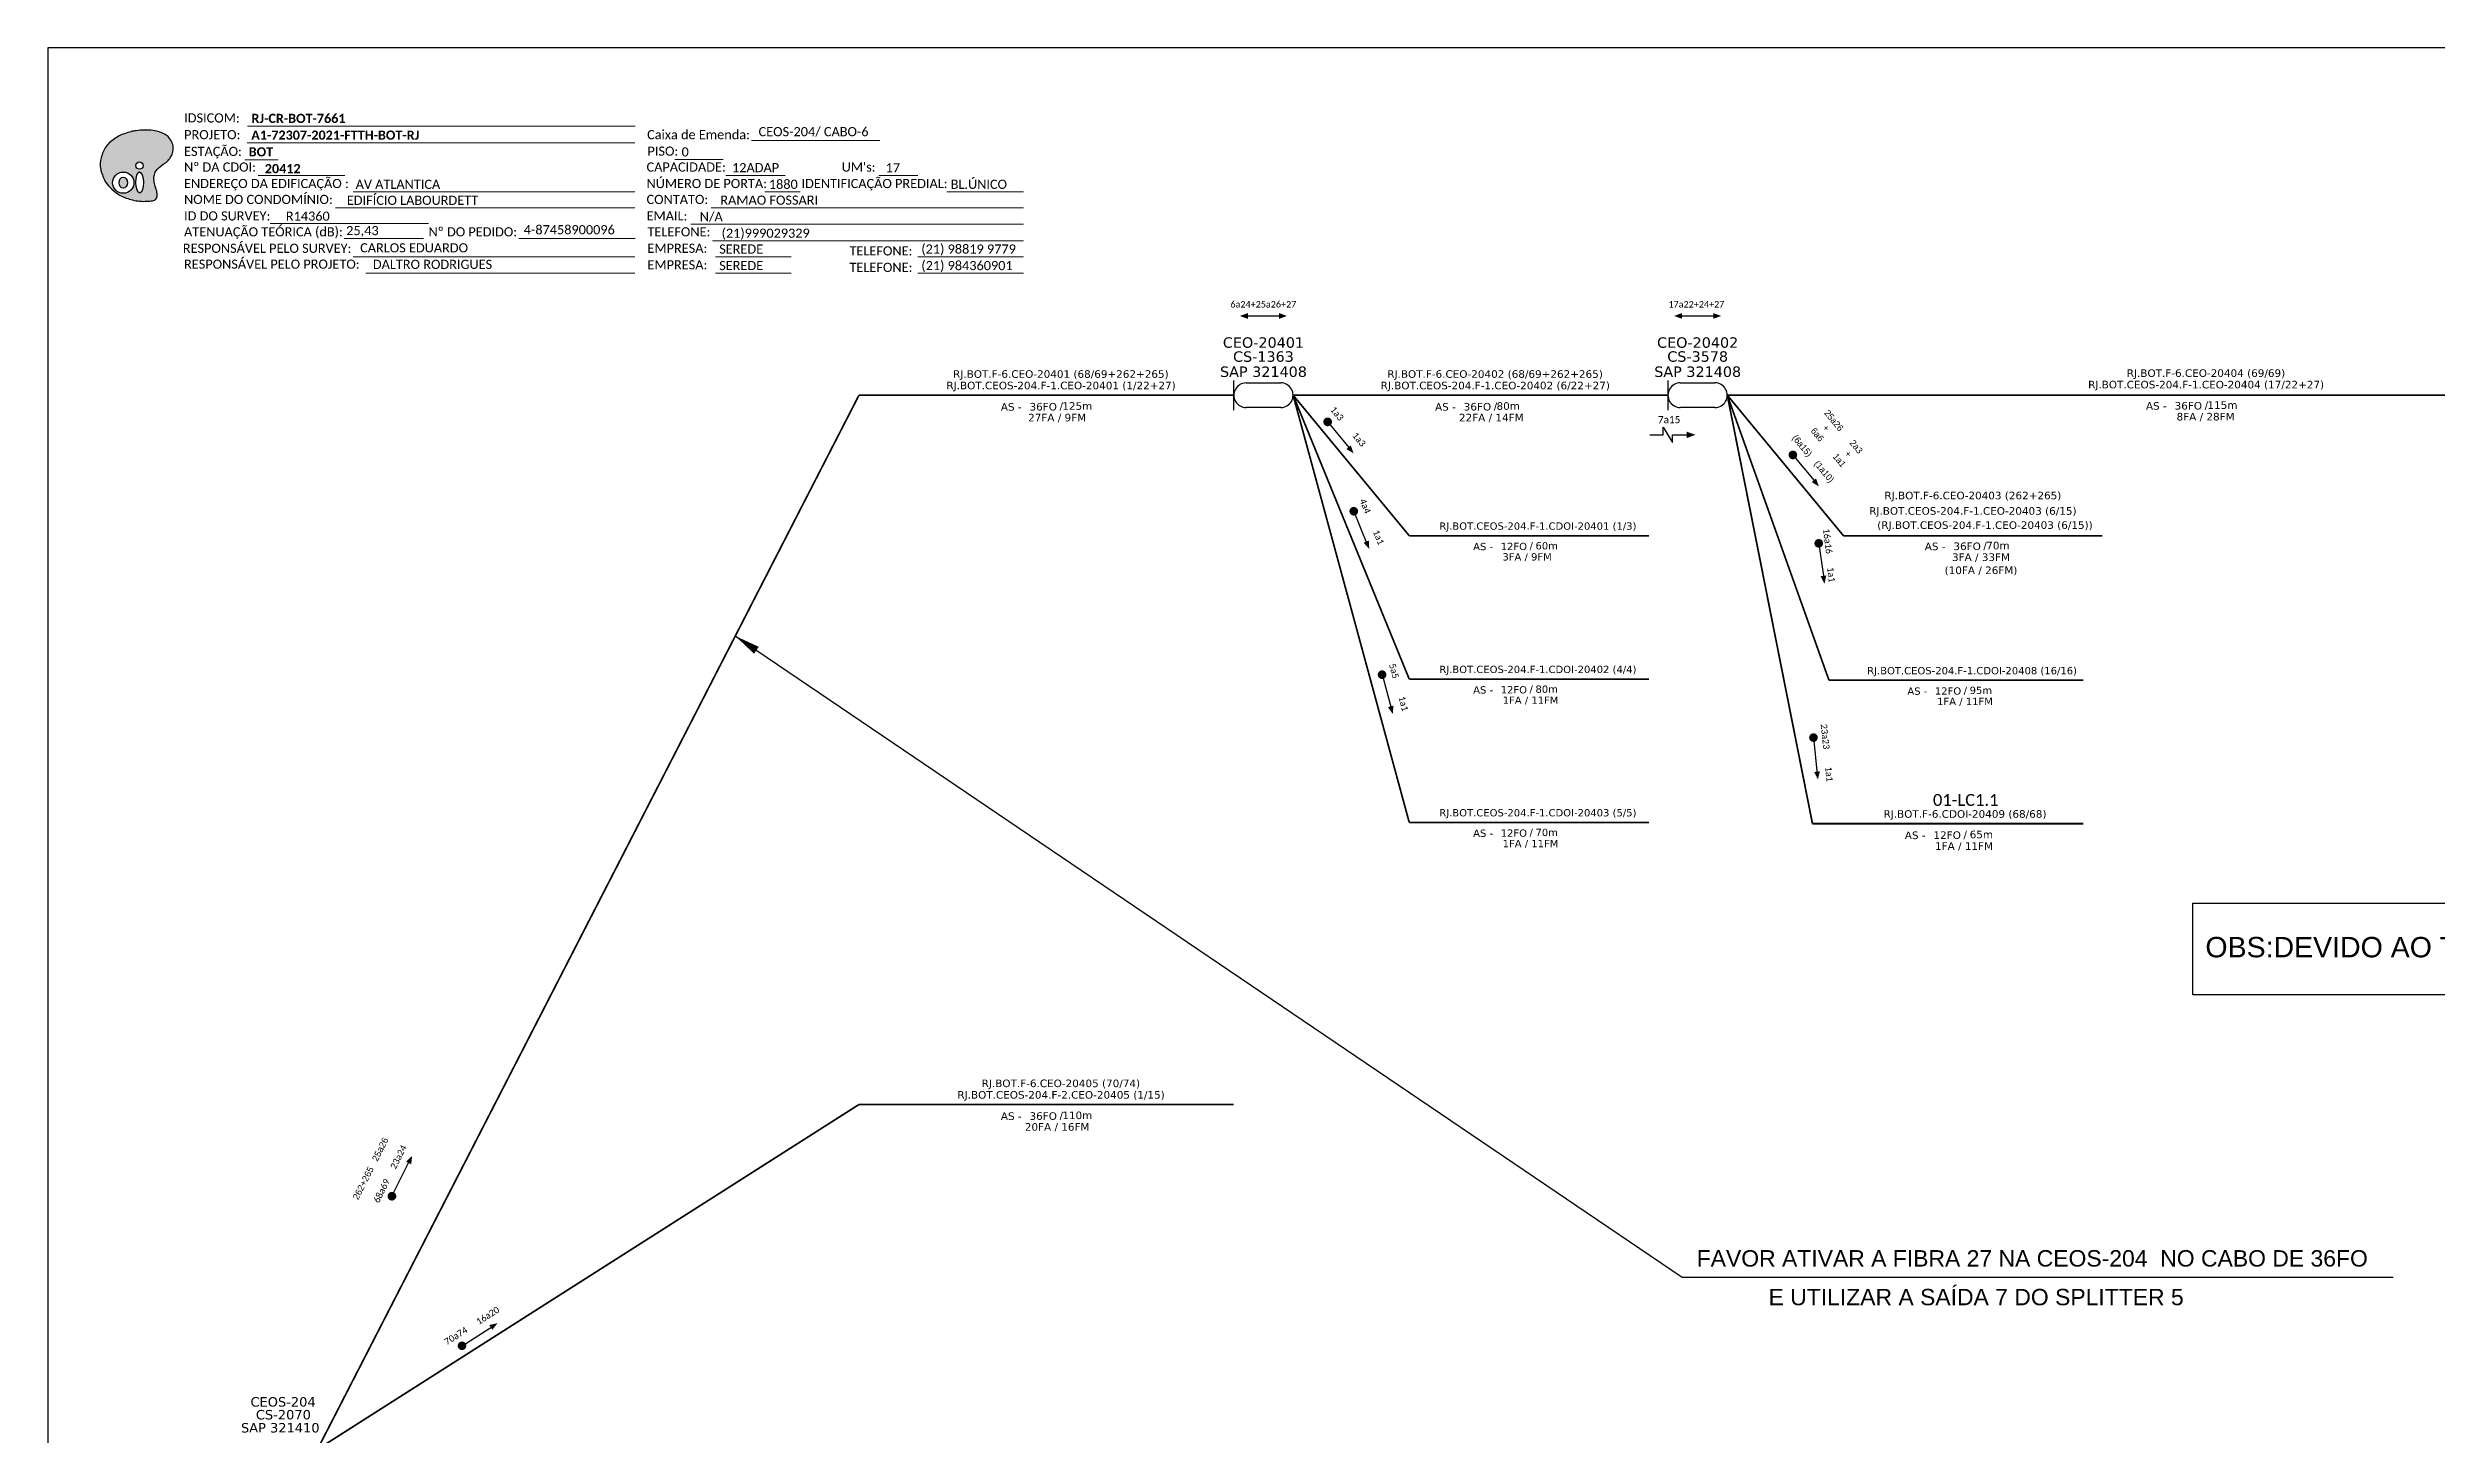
# Model space of a CAD drawing. Header units: metres. Extents: x -1286 to 457, y -500 to 94.
# Drawn here: x -1286.1 to -817.9, y -177.7 to 94.2 of the extents above; entities that cross this region are included whole.
import ezdxf
from ezdxf.enums import TextEntityAlignment as Align

# ---------------------------------------------------------------- set-up
doc = ezdxf.new("R2010")
doc.units = ezdxf.units.M
for name, color, linetype in [('20.4-CEOS', 1, 'Continuous'), ('CABO OPTICO EXISTENTE', 5, 'Continuous'), ('CAP a instalar', 1, 'Continuous'), ('SETA', 7, 'Continuous')]:
    doc.layers.add(name, color=color, linetype=linetype)
doc.layers.add('40.1-ETIQUETAS', color=1, linetype='Continuous', lineweight=20)
doc.styles.add('ARIAL', font='arial.ttf')
doc.styles.add('siredit', font='verdana.ttf')
doc.styles.add('WMF-Calibri0', font='calibri.ttf')
doc.styles.add('WMF-Calibri1', font='calibrib.ttf')
doc.linetypes.add('FENCELINE1', pattern='A,0.25,-0.1,[133,ltypeshp.shx,S=0.1,R=0,X=-0.1,Y=0],-0.1,1', length=1.45)
doc.dimstyles.new('ISO-25', dxfattribs={"dimtxt": 2.5, "dimasz": 2.5, "dimexe": 1.25, "dimexo": 0.625, "dimtad": 1, "dimtxsty": 'Standard', "dimcen": 2.5, "dimadec": 0, "dimazin": 0, "dimtfac": 1, "dimtmove": 0, "dimatfit": 3, "dimfxl": 0, "dimarcsym": 0})

# ---------------------------------------------------------------- blocks, each defined once
blk = doc.blocks.new('OI')
h = blk.add_hatch(color=40)
edge = h.paths.add_edge_path()
edge.add_spline(control_points=[(4.35, -0.67), (3.92, -0.99), (3.26, -1.5), (2.81, -2.59), (2.9, -3.5), (3.06, -4.27), (3.31, -4.85), (3.37, -5.39), (3.4, -5.88), (3.2, -6.4), (2.54, -6.61), (1.65, -6.63), (0.55, -6.67), (-0.56, -6.42), (-1.61, -6.14), (-2.77, -5.61), (-3.92, -4.77), (-4.89, -3.7), (-5.34, -2.65), (-5.6, -1.94), (-5.85, -0.96), (-5.71, 0.47), (-5.1, 2.02), (-4.14, 3.02), (-3.3, 3.61), (-2.37, 4.16), (-1.36, 4.44), (-0.56, 4.7), (0.79, 4.85), (2.24, 4.97), (3.79, 4.57), (4.67, 4.21), (5.44, 3.65), (5.76, 2.99), (6.03, 2.21), (6.01, 1.46), (5.72, 0.64), (5.31, 0.08), (4.88, -0.38), (4.51, -0.55), (4.35, -0.67)], knot_values=[0, 0, 0, 0, 1.60434, 2.417191, 3.427595, 4.282808, 4.776746, 5.304182, 5.888771, 6.258406, 6.858137, 7.79129, 8.986195, 10.124242, 11.187857, 12.242908, 13.953784, 15.414161, 16.515391, 17.349188, 17.675853, 19.552021, 21.515531, 22.568638, 23.63245, 24.621084, 25.782718, 26.745347, 27.142653, 29.870543, 31.004649, 31.921532, 32.709589, 33.801391, 34.042471, 35.192333, 35.971461, 36.628871, 37.254359, 37.836911, 37.836911, 37.836911, 37.836911], degree=3, periodic=0)
h.paths.add_polyline_path([(1.13, -0.87, -1), (-0.04, -0.87, -1)], flags=16)
edge = h.paths.add_edge_path(flags=16)
edge.add_ellipse((0.56, -3.59), major_axis=(-0.02, 1.71), ratio=0.361305, start_angle=0, end_angle=360)
h.paths.add_polyline_path([(-0.36, -3.62, -1), (-3.8, -3.62, -1)], flags=16)
edge = h.paths.add_edge_path(flags=0)
edge.add_ellipse((-2.08, -3.62), major_axis=(0, 0.885), ratio=0.758294, start_angle=0, end_angle=360)
at = {"color": 40}
for centre, radius in [((-2.08, -3.62), 1.72), ((0.54, -0.87), 0.587)]:
    blk.add_circle(centre, radius, dxfattribs=at)
blk.add_ellipse((-2.08, -3.62), major_axis=(0, 0.885), ratio=0.758294, start_param=-3.141592653589792, end_param=3.141592653589792, dxfattribs=at)
blk.add_ellipse((0.56, -3.59), major_axis=(-0.02, 1.71), ratio=0.361305, dxfattribs=at)
at = {"color": 40, "start_tangent": (-0.800898, -0.598801), "end_tangent": (-0.800898, -0.598801)}
blk.add_spline([(4.35, -0.67), (3.2, -1.78), (2.9, -2.54), (2.92, -3.55), (3.12, -4.38), (3.28, -4.85), (3.37, -5.37), (3.35, -5.95), (3.2, -6.29), (2.66, -6.55), (1.73, -6.63), (0.54, -6.62), (-0.58, -6.41), (-1.6, -6.11), (-2.56, -5.67), (-3.95, -4.67), (-4.89, -3.56), (-5.37, -2.56), (-5.64, -1.78), (-5.72, -1.46), (-5.63, 0.42), (-4.84, 2.22), (-4.13, 2.99), (-3.27, 3.62), (-2.4, 4.09), (-1.3, 4.47), (-0.37, 4.72), (0.02, 4.77), (2.75, 4.8), (3.85, 4.53), (4.69, 4.16), (5.31, 3.68), (5.85, 2.73), (5.93, 2.5), (5.94, 1.35), (5.67, 0.62), (5.29, 0.08), (4.84, -0.36), (4.35, -0.67)], degree=3, dxfattribs=at)
blk = doc.blocks.new('ETIQUETA_RS5F')
at = {"layer": '40.1-ETIQUETAS', "color": 0, "style": 'siredit'}
blk.add_text('/', height=1.5, dxfattribs=at).set_placement((1.58, -1.95), align=Align.MIDDLE_RIGHT)
for tag, p in [('ETIQUETA_R_PRIMARIA', (1.21, 4.1)), ('ETIQUETA_R_SECUNDARIA', (1.21, 2.1)), ('F_ATIVAS/F_MORTAS', (1.14, -4.24))]:
    blk.add_attdef(tag, text='', height=1.5, dxfattribs=at).set_placement(p, align=Align.MIDDLE_CENTER)
for tag, p in [('TIPO_CABO', (-6.58, -2.12)), ('CAP_CABO', (0.4, -2.09))]:
    blk.add_attdef(tag, text='', height=1.5, dxfattribs=at).set_placement(p, align=Align.MIDDLE_RIGHT)
blk.add_attdef('METROS', text='', height=1.5, dxfattribs=at).set_placement((2.14, -1.95), align=Align.MIDDLE_LEFT)
for tag, p in [('FUSÃO_1', (0.85, -8.39)), ('FUSÃO_2', (0.85, -10.6)), ('FUSÃO_3', (0.85, -12.93)), ('FUSÃO_4', (0.85, -15.14)), ('FUSÃO_5', (0.85, -17.16))]:
    blk.add_attdef(tag, text='', height=1.5, dxfattribs=at).set_placement(p, align=Align.CENTER)

msp = doc.modelspace()

# ---------------------------------------------------------------- linework, layer by layer
msp.add_lwpolyline([(-1286.07, -499.81), (-445.07, -499.81), (-445.07, 94.19), (-1286.07, 94.19)], close=True)
at = {"color": 7, "lineweight": 0}
for points in [[(-1246.97, 75.52), (-1171.01, 75.52)], [(-1246.94, 78.79), (-1170.96, 78.79)], [(-1148.15, 76.01), (-1123.01, 76.01)], [(-1247.47, 72.24), (-1240.92, 72.24)], [(-1163.19, 72.28), (-1153.71, 72.28)], [(-1244.81, 69.17), (-1227.84, 69.17)], [(-1226.24, 65.93), (-1170.98, 65.93)], [(-1153.14, 69.17), (-1141.52, 69.17)], [(-1145.56, 65.93), (-1138.61, 65.93)], [(-1123.2, 69.17), (-1115.53, 69.17)], [(-1109.86, 65.93), (-1094.82, 65.93)], [(-1229.65, 62.82), (-1170.98, 62.82)], [(-1156.02, 62.82), (-1094.8, 62.82)], [(-1242.49, 59.75), (-1211.44, 59.75)], [(-1227.96, 56.79), (-1212.45, 56.79)], [(-1193.73, 56.79), (-1170.96, 56.79)], [(-1160.06, 59.58), (-1094.8, 59.58)], [(-1155.78, 56.34), (-1094.8, 56.34)], [(-1226.24, 53.23), (-1170.98, 53.23)], [(-1155.17, 53.23), (-1140.37, 53.23)], [(-1115.57, 53.23), (-1094.8, 53.23)], [(-1223.75, 49.99), (-1170.98, 49.99)], [(-1155.17, 49.99), (-1140.37, 49.99)], [(-1115.57, 49.99), (-1094.8, 49.99)]]:
    msp.add_lwpolyline(points, dxfattribs=at)
at = {"color": 7}
for points, const_width in [([(-1035.49, 21.17, 1), (-1034.95, 20.51, 1)], 0.849), ([(-944.2, 14.75, 1), (-943.88, 13.97, 1)], 0.849), ([(-1030.26, 3.71, 1), (-1029.94, 2.92, 1)], 0.849), ([(-939.02, -2.56, 1), (-938.92, -3.4, 1)], 0.849), ([(-1024.66, -28.32, 1), (-1024.44, -29.14, 1)], 0.849), ([(-940.05, -40.65, 1), (-939.96, -41.49, 1)], 0.848)]:
    msp.add_lwpolyline(points, format="xyb", close=True, dxfattribs=dict(at, const_width=const_width))
msp.add_lwpolyline([(-969.45, 18.3), (-969.45, 19.82), (-967.63, 16.77), (-967.63, 18.3)], dxfattribs=at)
at = {"color": 1}
msp.add_lwpolyline([(-865.63, -73.53), (-456.58, -73.53), (-456.58, -91.49), (-865.63, -91.49)], close=True, dxfattribs=at)
at = {"const_width": 0.848}
for points in [[(-1218.8, -131.37, 1), (-1218.42, -130.61, 1)], [(-1205.24, -160.54, 1), (-1204.53, -160.09, 1)]]:
    msp.add_lwpolyline(points, format="xyb", close=True, dxfattribs=at)
at = {"layer": 'CAP a instalar', "color": 7, "linetype": 'Continuous'}
for p, q in [((-1053.61, 23.15), (-1053.61, 28.98)), ((-1051.19, 28.48), (-1044.41, 28.49)), ((-968.51, 23.15), (-968.51, 28.98)), ((-966.1, 28.49), (-959.31, 28.49)), ((-1044.4, 23.65), (-1051.19, 23.65)), ((-959.31, 23.65), (-966.09, 23.65))]:
    msp.add_line(p, q, dxfattribs=at)
at = {"layer": 'CAP a instalar', "color": 5, "linetype": 'FENCELINE1', "ltscale": 6, "const_width": 0.34}
for points in [[(-1127.08, 26.06), (-1233.2, -180.61)], [(-1127.08, 26.06), (-1053.61, 26.06)], [(-1041.99, 26.07), (-968.51, 26.07)], [(-956.89, 26.07), (-796.24, 26.07)]]:
    msp.add_lwpolyline(points, dxfattribs=at)
at = {"layer": 'CAP a instalar', "color": 7, "linetype": 'FENCELINE1', "ltscale": 6, "const_width": 0.34}
for points in [[(-1041.99, 26.07), (-1019.23, -1.48)], [(-1041.99, 26.07), (-1019.23, -29.59)], [(-1041.99, 26.07), (-1019.23, -57.69)], [(-956.89, 26.07), (-936.96, -29.83)], [(-940.2, -57.94), (-956.89, 26.07)], [(-956.89, 26.07), (-934.13, -1.48)], [(-1019.23, -1.48), (-972.23, -1.48)], [(-934.13, -1.48), (-883.42, -1.48)], [(-1019.23, -29.59), (-972.23, -29.59)], [(-936.96, -29.83), (-887.14, -29.83)], [(-1019.23, -57.69), (-972.23, -57.69)], [(-940.2, -57.94), (-887.14, -57.94)], [(-1127.08, -113.01), (-1233.2, -180.61)], [(-1127.08, -113.01), (-1053.61, -113.01)]]:
    msp.add_lwpolyline(points, dxfattribs=at)
at = {"layer": 'CAP a instalar', "color": 7, "linetype": 'Continuous'}
for centre, major_axis, start_param, end_param in [((-1051.19, 26.06), (-1.71, 1.71), -0.785173, 2.35642), ((-1044.41, 26.07), (1.71, 1.71), 3.927216, 7.068809), ((-966.1, 26.07), (-1.71, 1.71), -0.785173, 2.35642), ((-959.31, 26.07), (1.71, 1.71), 3.927216, 7.068809)]:
    msp.add_ellipse(centre, major_axis=major_axis, ratio=1, start_param=start_param, end_param=end_param, dxfattribs=at)
at = {"layer": 'SETA'}
for points in [[(-1051.45, 41.6), (-1044.16, 41.6)], [(-966.35, 41.6), (-959.06, 41.6)], [(-1218.61, -130.99), (-1215.35, -124.47)], [(-1204.88, -160.32), (-1198.73, -156.41)]]:
    msp.add_lwpolyline(points, dxfattribs=at)
at = {"layer": 'SETA', "color": 7}
for points in [[(-1035.4, 21.05), (-1030.76, 15.41)], [(-972.09, 18.3), (-969.45, 18.3)], [(-967.63, 18.3), (-964.87, 18.3)], [(-944.22, 14.57), (-939.57, 8.94)], [(-1030.2, 3.57), (-1027.45, -3.19)], [(-939, -2.71), (-938.06, -9.36)], [(-1024.62, -28.46), (-1022.73, -35.51)], [(-940, -41.07), (-939.25, -48.32)]]:
    msp.add_lwpolyline(points, dxfattribs=at)
at = {"layer": 'SETA'}
for points in [[(-1050.86, 42.17), (-1052.42, 41.61), (-1050.86, 41.04)], [(-1044.74, 42.17), (-1043.19, 41.61), (-1044.74, 41.04)], [(-965.77, 42.18), (-967.32, 41.61), (-965.77, 41.05)], [(-959.65, 42.18), (-958.09, 41.61), (-959.65, 41.05)], [(-1215.85, -124.22), (-1214.65, -123.08), (-1214.84, -124.72)], [(-1199.53, -156.24), (-1197.92, -155.88), (-1198.93, -157.19)]]:
    msp.add_solid(points, dxfattribs=at)
at = {"layer": 'SETA', "color": 7}
for points in [[(-964.87, 18.93), (-963.13, 18.3), (-964.87, 17.66)], [(-1030.69, 16.23), (-1030.14, 14.67), (-1031.56, 15.51)], [(-939.5, 9.75), (-938.95, 8.19), (-940.37, 9.04)], [(-1027.14, -2.43), (-1027.07, -4.08), (-1028.18, -2.86)], [(-937.5, -9.28), (-937.84, -10.9), (-938.62, -9.44)], [(-1022.32, -34.8), (-1022.46, -36.45), (-1023.41, -35.09)], [(-938.74, -47.68), (-939.14, -49.28), (-939.86, -47.8)]]:
    msp.add_solid(points, dxfattribs=at)

# ---------------------------------------------------------------- block references
at = {"color": 7, "xscale": 1.213923925163967, "yscale": 1.213923925163967, "zscale": 1.213923925163967, "rotation": 0.1532896023949059}
msp.add_blockref('OI', (-1268.76, 72.14), dxfattribs=at)
at = {"layer": 'CAP a instalar', "color": 7, "linetype": 'FENCELINE1', "ltscale": 7}
ref = msp.add_blockref('ETIQUETA_RS5F', (-996.5, -1.59), dxfattribs=dict(at, xscale=0.9513258366373013, yscale=0.9513258366373013, zscale=0.9513258366373013))
ref.add_attrib('ETIQUETA_R_SECUNDARIA', 'RJ.BOT.CEOS-204.F-1.CDOI-20401 (1/3)', dxfattribs={"layer": 'CABO OPTICO EXISTENTE', "color": 0, "height": 1.427, "style": 'siredit'}).set_placement((-994.02, 0.41), align=Align.MIDDLE_CENTER)
ref.add_attrib('TIPO_CABO', 'AS -', dxfattribs={"layer": '40.1-ETIQUETAS', "color": 0, "height": 1.427, "style": 'siredit'}).set_placement((-1002.79, -3.6), align=Align.MIDDLE_RIGHT)
ref.add_attrib('CAP_CABO', '12FO', dxfattribs={"layer": '40.1-ETIQUETAS', "color": 0, "height": 1.427, "style": 'siredit'}).set_placement((-996.15, -3.58), align=Align.MIDDLE_RIGHT)
ref.add_attrib('METROS', '60m', dxfattribs={"layer": '40.1-ETIQUETAS', "color": 0, "height": 1.427, "style": 'siredit'}).set_placement((-994.49, -3.45), align=Align.MIDDLE_LEFT)
ref.add_attrib('F_ATIVAS/F_MORTAS', '3FA / 9FM', dxfattribs={"layer": '40.1-ETIQUETAS', "color": 0, "height": 1.427, "style": 'siredit'}).set_placement((-996.13, -5.63), align=Align.MIDDLE_CENTER)
ref = msp.add_blockref('ETIQUETA_RS5F', (-996.5, -29.7), dxfattribs=dict(at, xscale=0.9513258366373013, yscale=0.9513258366373013, zscale=0.9513258366373013))
ref.add_attrib('ETIQUETA_R_SECUNDARIA', 'RJ.BOT.CEOS-204.F-1.CDOI-20402 (4/4)', dxfattribs={"layer": 'CABO OPTICO EXISTENTE', "color": 0, "height": 1.427, "style": 'siredit'}).set_placement((-994.02, -27.69), align=Align.MIDDLE_CENTER)
ref.add_attrib('TIPO_CABO', 'AS -', dxfattribs={"layer": '40.1-ETIQUETAS', "color": 0, "height": 1.427, "style": 'siredit'}).set_placement((-1002.79, -31.71), align=Align.MIDDLE_RIGHT)
ref.add_attrib('CAP_CABO', '12FO', dxfattribs={"layer": '40.1-ETIQUETAS', "color": 0, "height": 1.427, "style": 'siredit'}).set_placement((-996.15, -31.69), align=Align.MIDDLE_RIGHT)
ref.add_attrib('METROS', '80m', dxfattribs={"layer": '40.1-ETIQUETAS', "color": 0, "height": 1.427, "style": 'siredit'}).set_placement((-994.49, -31.56), align=Align.MIDDLE_LEFT)
ref.add_attrib('F_ATIVAS/F_MORTAS', '1FA / 11FM', dxfattribs={"layer": '40.1-ETIQUETAS', "color": 0, "height": 1.427, "style": 'siredit'}).set_placement((-995.45, -33.73), align=Align.MIDDLE_CENTER)
ref = msp.add_blockref('ETIQUETA_RS5F', (-911.4, -29.94), dxfattribs=dict(at, xscale=0.9513258366373013, yscale=0.9513258366373013, zscale=0.9513258366373013))
ref.add_attrib('ETIQUETA_R_SECUNDARIA', 'RJ.BOT.CEOS-204.F-1.CDOI-20408 (16/16)', dxfattribs={"layer": 'CABO OPTICO EXISTENTE', "color": 0, "height": 1.427, "style": 'siredit'}).set_placement((-908.92, -27.94), align=Align.MIDDLE_CENTER)
ref.add_attrib('TIPO_CABO', 'AS -', dxfattribs={"layer": '40.1-ETIQUETAS', "color": 0, "height": 1.427, "style": 'siredit'}).set_placement((-917.69, -31.95), align=Align.MIDDLE_RIGHT)
ref.add_attrib('CAP_CABO', '12FO', dxfattribs={"layer": '40.1-ETIQUETAS', "color": 0, "height": 1.427, "style": 'siredit'}).set_placement((-911.05, -31.93), align=Align.MIDDLE_RIGHT)
ref.add_attrib('METROS', '95m', dxfattribs={"layer": '40.1-ETIQUETAS', "color": 0, "height": 1.427, "style": 'siredit'}).set_placement((-909.39, -31.8), align=Align.MIDDLE_LEFT)
ref.add_attrib('F_ATIVAS/F_MORTAS', '1FA / 11FM', dxfattribs={"layer": '40.1-ETIQUETAS', "color": 0, "height": 1.427, "style": 'siredit'}).set_placement((-910.31, -33.98), align=Align.MIDDLE_CENTER)
ref = msp.add_blockref('ETIQUETA_RS5F', (-996.5, -57.8), dxfattribs=dict(at, xscale=0.9513258366373013, yscale=0.9513258366373013, zscale=0.9513258366373013))
ref.add_attrib('ETIQUETA_R_SECUNDARIA', 'RJ.BOT.CEOS-204.F-1.CDOI-20403 (5/5)', dxfattribs={"layer": 'CABO OPTICO EXISTENTE', "color": 0, "height": 1.427, "style": 'siredit'}).set_placement((-994.02, -55.8), align=Align.MIDDLE_CENTER)
ref.add_attrib('TIPO_CABO', 'AS -', dxfattribs={"layer": '40.1-ETIQUETAS', "color": 0, "height": 1.427, "style": 'siredit'}).set_placement((-1002.79, -59.81), align=Align.MIDDLE_RIGHT)
ref.add_attrib('CAP_CABO', '12FO', dxfattribs={"layer": '40.1-ETIQUETAS', "color": 0, "height": 1.427, "style": 'siredit'}).set_placement((-996.15, -59.79), align=Align.MIDDLE_RIGHT)
ref.add_attrib('METROS', '70m', dxfattribs={"layer": '40.1-ETIQUETAS', "color": 0, "height": 1.427, "style": 'siredit'}).set_placement((-994.49, -59.66), align=Align.MIDDLE_LEFT)
ref.add_attrib('F_ATIVAS/F_MORTAS', '1FA / 11FM', dxfattribs={"layer": '40.1-ETIQUETAS', "color": 0, "height": 1.427, "style": 'siredit'}).set_placement((-995.46, -61.84), align=Align.MIDDLE_CENTER)
ref = msp.add_blockref('ETIQUETA_RS5F', (-911.48, -58.12), dxfattribs=dict(at, xscale=0.9905516832958157, yscale=0.9905516832958157, zscale=0.9905516832958157))
ref.add_attrib('ETIQUETA_R_SECUNDARIA', 'RJ.BOT.F-6.CDOI-20409 (68/68)', dxfattribs={"layer": 'CABO OPTICO EXISTENTE', "color": 0, "height": 1.4858, "style": 'siredit'}).set_placement((-910.31, -56.04), align=Align.MIDDLE_CENTER)
ref.add_attrib('TIPO_CABO', 'AS -', dxfattribs={"layer": '40.1-ETIQUETAS', "color": 0, "height": 1.486, "style": 'siredit'}).set_placement((-918.03, -60.22), align=Align.MIDDLE_RIGHT)
ref.add_attrib('CAP_CABO', '12FO', dxfattribs={"layer": '40.1-ETIQUETAS', "color": 0, "height": 1.486, "style": 'siredit'}).set_placement((-911.11, -60.19), align=Align.MIDDLE_RIGHT)
ref.add_attrib('METROS', '65m', dxfattribs={"layer": '40.1-ETIQUETAS', "color": 0, "height": 1.486, "style": 'siredit'}).set_placement((-909.39, -60.06), align=Align.MIDDLE_LEFT)
ref.add_attrib('F_ATIVAS/F_MORTAS', '1FA / 11FM', dxfattribs={"layer": '40.1-ETIQUETAS', "color": 0, "height": 1.486, "style": 'siredit'}).set_placement((-910.49, -62.33), align=Align.MIDDLE_CENTER)
ref = msp.add_blockref('ETIQUETA_RS5F', (-1088.64, -113.19), dxfattribs=dict(at, xscale=0.990551683296588, yscale=0.990551683296588, zscale=0.990551683296588))
ref.add_attrib('ETIQUETA_R_PRIMARIA', 'RJ.BOT.F-6.CEO-20405 (70/74)', dxfattribs={"layer": '40.1-ETIQUETAS', "color": 0, "height": 1.4858, "style": 'siredit'}).set_placement((-1087.51, -108.86), align=Align.MIDDLE_CENTER)
ref.add_attrib('ETIQUETA_R_SECUNDARIA', 'RJ.BOT.CEOS-204.F-2.CEO-20405 (1/15)', dxfattribs={"layer": '40.1-ETIQUETAS', "color": 0, "height": 1.4858, "style": 'siredit'}).set_placement((-1087.47, -111.11), align=Align.MIDDLE_CENTER)
ref.add_attrib('TIPO_CABO', 'AS -', dxfattribs={"layer": '40.1-ETIQUETAS', "color": 0, "height": 1.486, "style": 'siredit'}).set_placement((-1095.2, -115.29), align=Align.MIDDLE_RIGHT)
ref.add_attrib('CAP_CABO', '36FO', dxfattribs={"layer": '40.1-ETIQUETAS', "color": 0, "height": 1.486, "style": 'siredit'}).set_placement((-1088.28, -115.27), align=Align.MIDDLE_RIGHT)
ref.add_attrib('METROS', '110m', dxfattribs={"layer": '40.1-ETIQUETAS', "color": 0, "height": 1.486, "style": 'siredit'}).set_placement((-1087.22, -115.13), align=Align.MIDDLE_LEFT)
ref.add_attrib('F_ATIVAS/F_MORTAS', '20FA / 16FM', dxfattribs={"layer": '40.1-ETIQUETAS', "color": 0, "height": 1.4858, "style": 'siredit'}).set_placement((-1088.24, -117.4), align=Align.MIDDLE_CENTER)

# ---------------------------------------------------------------- texts
at = {"color": 7, "lineweight": 0, "style": 'WMF-Calibri0'}
for s, height, p in [('IDSICOM:', 1.793, (-1259.34, 79.54)), ('ESTAÇÃO:', 1.793, (-1259.36, 72.98)), ('PROJETO:', 1.793, (-1259.34, 76.26)), ('Caixa de Emenda:', 1.7927, (-1168.6, 76.26)), ('Nº DA CDOI:', 1.7927, (-1259.36, 69.91)), ('CAPACIDADE:', 1.7927, (-1168.71, 69.91)), ('PISO:', 1.793, (-1168.53, 73.03)), ("UM's:", 1.793, (-1130.47, 69.91)), ('ENDEREÇO DA EDIFICAÇÃO :', 1.7927, (-1259.36, 66.68)), ('NOME DO CONDOMÍNIO:', 1.7927, (-1259.36, 63.56)), ('NÚMERO DE PORTA:', 1.7927, (-1168.71, 66.68)), ('IDENTIFICAÇÃO PREDIAL:', 1.7927, (-1138.34, 66.68)), ('ID DO SURVEY:', 1.7927, (-1259.36, 60.33)), ('CONTATO:', 1.793, (-1168.71, 63.56)), ('EMAIL:', 1.793, (-1168.71, 60.33)), ('RESPONSÁVEL PELO SURVEY:', 1.7927, (-1259.6, 53.98)), ('ATENUAÇÃO TEÓRICA (dB):', 1.7927, (-1259.36, 57.21)), ('Nº DO PEDIDO:', 1.7927, (-1211.44, 57.21)), ('TELEFONE:', 1.793, (-1168.53, 57.21)), ('RESPONSÁVEL PELO PROJETO:', 1.7927, (-1259.36, 50.87)), ('EMPRESA:', 1.793, (-1168.53, 53.98)), ('EMPRESA:', 1.793, (-1168.53, 50.74)), ('TELEFONE:', 1.793, (-1128.93, 53.47)), ('TELEFONE:', 1.793, (-1128.93, 50.24))]:
    msp.add_text(s, height=height, dxfattribs=at).set_placement(p)
at = {"color": 7}
for s, height, style, p in [('RJ-CR-BOT-7661', 1.7927, 'WMF-Calibri1', (-1246.14, 79.45)), ('A1-72307-2021-FTTH-BOT-RJ', 1.7927, 'WMF-Calibri1', (-1246.18, 76.17)), ('CEOS-204/ CABO-6', 1.7927, 'WMF-Calibri0', (-1146.75, 76.85)), ('BOT', 1.793, 'WMF-Calibri1', (-1246.68, 72.89)), ('0', 1.79, 'WMF-Calibri0', (-1161.84, 72.88)), ('12ADAP', 1.793, 'WMF-Calibri0', (-1151.96, 69.79)), ('17', 1.793, 'WMF-Calibri0', (-1121.85, 69.77)), ('EDIFÍCIO LABOURDETT', 1.7927, 'WMF-Calibri0', (-1227.45, 63.39)), ('AV ATLANTICA ', 1.7927, 'WMF-Calibri0', (-1225.73, 66.52)), ('1880', 1.793, 'WMF-Calibri0', (-1144.74, 66.53)), ('BL.ÚNICO', 1.793, 'WMF-Calibri0', (-1109.1, 66.53)), ('R14360', 1.793, 'WMF-Calibri0', (-1239.4, 60.28)), ('N/A', 1.793, 'WMF-Calibri0', (-1158.28, 60.18)), ('RAMAO FOSSARI', 1.7927, 'WMF-Calibri0', (-1154.25, 63.42)), ('25,43', 1.793, 'WMF-Calibri0', (-1227.58, 57.45)), ('4-87458900096', 1.7927, 'WMF-Calibri0', (-1192.78, 57.62)), ('(21)999029329', 1.7927, 'WMF-Calibri0', (-1154, 56.94)), ('CARLOS EDUARDO', 1.7927, 'WMF-Calibri0', (-1224.84, 54.07)), ('DALTRO RODRIGUES', 1.7927, 'WMF-Calibri0', (-1222.35, 50.83)), ('SEREDE', 1.793, 'WMF-Calibri0', (-1154.47, 53.83)), ('SEREDE', 1.793, 'WMF-Calibri0', (-1154.47, 50.59)), ('(21) 98819 9779', 1.7927, 'WMF-Calibri0', (-1114.86, 53.83)), ('(21) 984360901', 1.7927, 'WMF-Calibri0', (-1114.86, 50.59))]:
    msp.add_text(s, height=height, dxfattribs=dict(at, style=style)).set_placement(p)
at = {"color": 7, "style": 'WMF-Calibri1'}
msp.add_text('20412', height=1.793, dxfattribs=at).set_placement((-1240.02, 69.6), align=Align.CENTER)
at = {"color": 7}
for s, height, p in [('6a6', 1.274, (-940.62, 19.03)), ('25a26', 1.274, (-937.99, 22.53)), ('+', 1.27, (-938.33, 19.61)), ('(6a15)', 1.274, (-944.27, 17.66)), ('1a1', 1.274, (-936.31, 13.99)), ('+', 1.27, (-934.01, 14.54)), ('2a3', 1.274, (-933.01, 16.66)), ('(1a10)', 1.274, (-939.95, 12.6))]:
    msp.add_text(s, height=height, rotation=309.4745, dxfattribs=at).set_placement(p)
at = {"color": 1, "lineweight": 0, "style": 'ARIAL'}
for s, height, p in [('OBS:DEVIDO AO TAMANHO DA ALTURA DA PRUMADA E A DISTRIBUIÇÃO DAS CP DO EDIFÍCIO, FOI NECESSÁRIO A INSTALAÇÃO DE MAIS UMA FIBRA', 4, (-863.19, -84.15)), ('FAVOR ATIVAR A FIBRA 27 NA CEOS-204  NO CABO DE 36FO', 3.2155, (-962.89, -144.78)), ('E UTILIZAR A SAÍDA 7 DO SPLITTER 5', 3.2155, (-948.81, -152.37))]:
    msp.add_text(s, height=height, dxfattribs=at).set_placement(p)
at = {"color": 7, "style": 'ARIAL'}
for s, p in [('25a26', (-1221.46, -124.29)), ('262+265', (-1225.23, -131.82))]:
    msp.add_text(s, height=1.272, rotation=63.4477, dxfattribs=at).set_placement(p)
at = {"char_height": 1.272, "width": 21.5038, "attachment_point": 5}
for s, insert in [('{\\fCalibri|b0|i0|c0|p34;\\C7;6a24+25a26\\C1;+27}', (-1047.82, 43.89)), ('{\\fCalibri|b0|i0|c0|p34;\\C7;17a22+24\\C1;+27}', (-962.95, 43.89))]:
    msp.add_mtext(s, dxfattribs=dict(at, insert=insert))
at = {"color": 7, "attachment_point": 5}
for s, insert, char_height, width, rotation in [('\\fCalibri|b0|i0|c0|p34;1a3', (-1033.38, 22.46), 1.2739, 21.5357, 309.4148), ('\\fCalibri|b0|i0|c0|p34;1a3', (-1029.07, 17.39), 1.2739, 21.5357, 309.4148), ('\\C8;\\fCalibri|b0|i0|c0|p34;4a4', (-1027.86, 4.32), 1.2739, 21.5357, 292.1571), ('\\C8;\\fCalibri|b0|i0|c0|p34;1a1', (-1025.24, -1.81), 1.2739, 21.5357, 292.1571), ('\\C8;\\fCalibri|b0|i0|c0|p34;16a16', (-937.22, -2.55), 1.2739, 21.5357, 276.8945), ('\\C8;\\fCalibri|b0|i0|c0|p34;1a1', (-936.53, -9.13), 1.2739, 21.5357, 276.8945), ('\\C8;\\fCalibri|b0|i0|c0|p34;5a5', (-1022.21, -28.01), 1.2739, 21.5357, 285.0504), ('\\C8;\\fCalibri|b0|i0|c0|p34;1a1', (-1020.36, -34.41), 1.2739, 21.5357, 285.0504), ('\\C7;\\fCalibri|b0|i0|c0|p34;23a23', (-937.71, -40.88), 1.272, 21.5038, 275.9043), ('\\C7;\\fCalibri|b0|i0|c0|p34;1a1', (-936.95, -48.24), 1.272, 21.5038, 275.9043)]:
    msp.add_mtext(s, dxfattribs=dict(at, insert=insert, char_height=char_height, width=width, rotation=rotation))
at = {"color": 7, "insert": (-910.57, -53.3), "char_height": 2.3296, "width": 34.7426, "attachment_point": 5}
msp.add_mtext('\\fCalibri|b0|i0|c0|p34; 01-LC1.1', dxfattribs=at)
at = {"char_height": 1.272, "width": 21.5038, "attachment_point": 5}
for s, insert, rotation in [('\\C7;\\fCalibri|b0|i0|c0|p34;23a24', (-1217.33, -123.3), 63.4477), ('\\C7;\\fCalibri|b0|i0|c0|p34;68a69', (-1220.64, -129.93), 63.4477), ('\\C7;\\fCalibri|b0|i0|c0|p34;16a20', (-1199.83, -154.39), 32.42), ('\\C7;\\fCalibri|b0|i0|c0|p34;70a74', (-1206.08, -158.36), 32.42)]:
    msp.add_mtext(s, dxfattribs=dict(at, insert=insert, rotation=rotation))
at = {"layer": '20.4-CEOS', "color": 7, "style": 'siredit'}
for s, p in [('CEO-20401', (-1047.8, 37.42)), ('CEO-20402', (-962.7, 37.42)), ('CS-1363', (-1047.8, 34.67)), ('CS-3578', (-962.7, 34.68)), ('SAP 321408', (-1047.8, 31.7)), ('SAP 321408', (-962.7, 31.7))]:
    msp.add_text(s, height=2.049, rotation=0.0129, dxfattribs=at).set_placement(p, align=Align.TOP_CENTER)
at = {"layer": '20.4-CEOS', "color": 5, "style": 'siredit'}
for s, p in [('CEOS-204', (-1239.95, -170.38)), ('CS-2070', (-1239.89, -172.9)), ('SAP 321410', (-1240.5, -175.46))]:
    msp.add_text(s, height=1.854, dxfattribs=at).set_placement(p, align=Align.TOP_CENTER)
at = {"layer": '40.1-ETIQUETAS', "style": 'siredit'}
for s, height, p in [('RJ.BOT.CEOS-204.F-1.CEO-20401 (1/22+27)', 1.4858, (-1087.47, 27.97)), ('RJ.BOT.CEOS-204.F-1.CEO-20402 (6/22+27)', 1.4858, (-1002.37, 27.97)), ('RJ.BOT.CEOS-204.F-1.CEO-20404 (17/22+27)', 1.4858, (-863.05, 28.15)), ('27FA / 9FM', 1.486, (-1088.24, 21.68)), ('22FA / 14FM', 1.4858, (-1003.15, 21.68)), ('8FA / 28FM', 1.486, (-863.15, 21.86))]:
    msp.add_text(s, height=height, dxfattribs=at).set_placement(p, align=Align.MIDDLE_CENTER)
at = {"layer": '40.1-ETIQUETAS', "color": 7, "style": 'siredit'}
for s, height, p in [('RJ.BOT.F-6.CEO-20401 (68/69+262+265)', 1.4858, (-1087.51, 30.22)), ('RJ.BOT.F-6.CEO-20402 (68/69+262+265)', 1.4858, (-1002.41, 30.22)), ('RJ.BOT.F-6.CEO-20404 (69/69)', 1.4858, (-863.08, 30.4)), ('RJ.BOT.F-6.CEO-20403 (262+265)', 1.4858, (-908.76, 6.4)), ('RJ.BOT.CEOS-204.F-1.CEO-20403 (6/15)', 1.4858, (-908.76, 3.38)), ('(RJ.BOT.CEOS-204.F-1.CEO-20403 (6/15))', 1.4858, (-906.39, 0.6)), ('(10FA / 26FM)', 1.4858, (-907.17, -8.26)), ('3FA / 33FM', 1.486, (-907.17, -5.69))]:
    msp.add_text(s, height=height, dxfattribs=at).set_placement(p, align=Align.MIDDLE_CENTER)
for s, height, p in [('AS -', 1.486, (-1095.2, 23.79)), ('36FO', 1.486, (-1088.28, 23.81)), ('/', 1.49, (-1087.08, 23.95)), ('AS -', 1.486, (-1010.1, 23.79)), ('36FO', 1.486, (-1003.18, 23.81)), ('/', 1.49, (-1001.98, 23.95)), ('AS -', 1.486, (-870.77, 23.97)), ('36FO', 1.486, (-863.85, 24)), ('/', 1.49, (-862.65, 24.13)), ('AS -', 1.486, (-914.12, -3.58)), ('36FO', 1.486, (-907.2, -3.55)), ('/', 1.49, (-906.03, -3.42))]:
    msp.add_text(s, height=height, dxfattribs=at).set_placement(p, align=Align.MIDDLE_RIGHT)
for s, p in [('125m', (-1087.22, 23.95)), ('80m', (-1002.12, 23.95)), ('115m', (-862.79, 24.13)), ('70m', (-906.14, -3.42))]:
    msp.add_text(s, height=1.486, dxfattribs=at).set_placement(p, align=Align.MIDDLE_LEFT)
at = {"layer": '40.1-ETIQUETAS', "color": 1, "insert": (-968.29, 21.28), "char_height": 1.409, "width": 24.0683, "attachment_point": 5, "style": 'ARIAL'}
msp.add_mtext('\\fCalibri|b0|i0|c0|p34;7a15', dxfattribs=at)

# ---------------------------------------------------------------- leaders
at = {"color": 1}
msp.add_leader([(-1151.32, -21.14), (-965.77, -146.83), (-826.36, -146.83)], dimstyle='ISO-25', override={"dimasz": 5, "dimgap": 0.625, "dimtad": 0}, dxfattribs=at)

doc.saveas('drawing.dxf')
